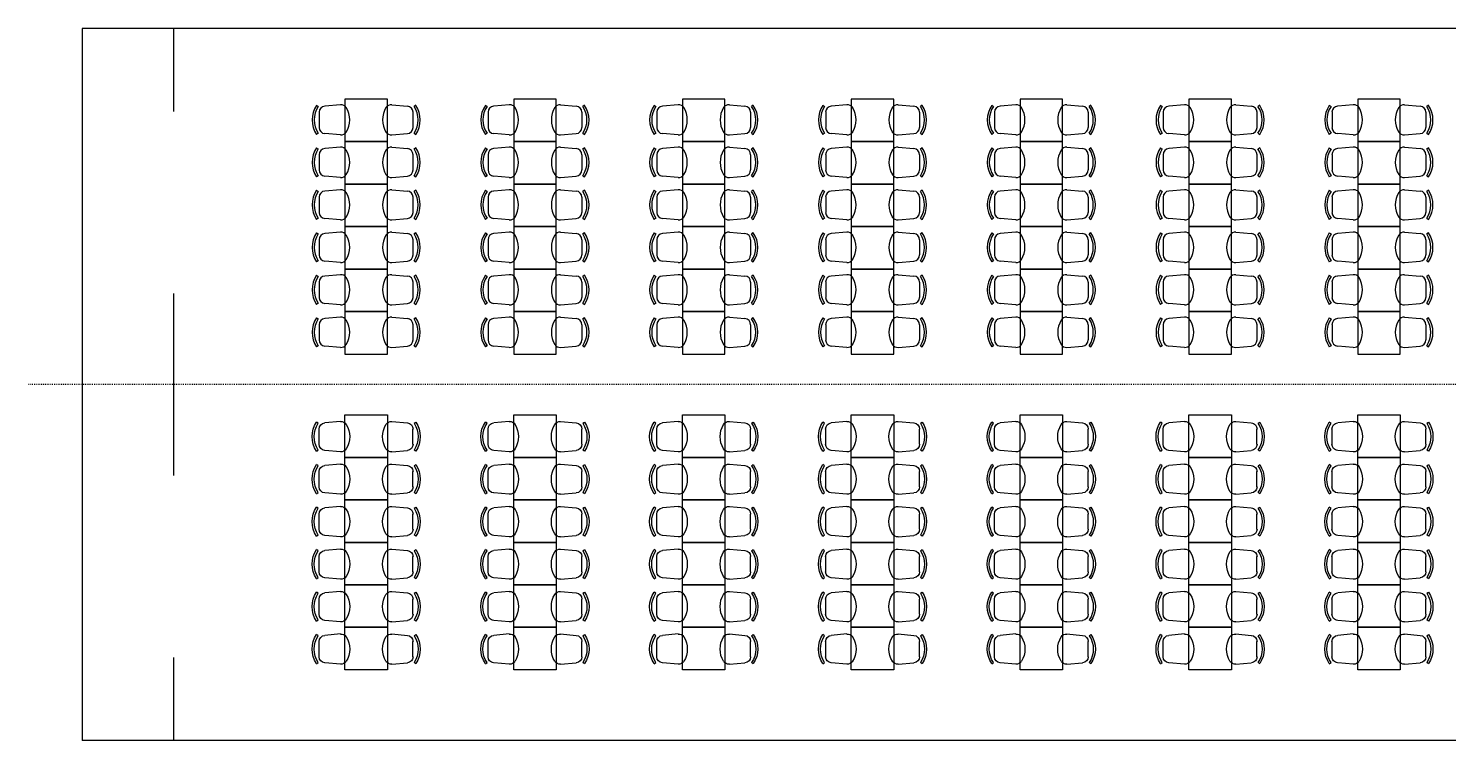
# Model space of a CAD drawing. Header units: millimetres. Extents: x 138823 to 235949, y -69097 to 9810.
# Drawn here: x 140018 to 163433, y -17928 to -6195 of the extents above; entities that cross this region are included whole.
import ezdxf

# ---------------------------------------------------------------- set-up
doc = ezdxf.new("R2010")
doc.units = ezdxf.units.MM
doc.linetypes.add('ACAD_ISO03W100', pattern=[30, 12, -18])
for name, color, linetype in [('0 CASCO', 7, 'Continuous'), ('2 LINHA DE CENTRO', 1, 'ACAD_ISO03W100'), ('5 MICTORIO', 30, 'Continuous'), ('90 SUITE', 7, 'Continuous')]:
    doc.layers.add(name, color=color, linetype=linetype)

# ---------------------------------------------------------------- blocks, each defined once
blk = doc.blocks.new('MESA DA LANCHONETE')
at = {"layer": '90 SUITE'}
for p, q in [((161467, -7120), (161495, -7140)), ((161512, -7234), (161512, -7485)), ((161862, -7111), (161605, -7133)), ((162707, -7111), (162964, -7133)), ((163057, -7234), (163057, -7485)), ((163102, -7120), (163074, -7140)), ((161495, -7580), (161467, -7599)), ((161862, -7609), (161605, -7586)), ((162707, -7609), (162964, -7586)), ((163074, -7580), (163102, -7599))]:
    blk.add_line(p, q, dxfattribs=at)
blk.add_lwpolyline([(161935, -7019), (161935, -7719), (162635, -7719), (162635, -7019)], close=True, dxfattribs=at)
for centre, radius, start, end in [((161817, -7360), 424, 145.6197, 214.3803), ((161817, -7360), 390, 145.6197, 214.3803), ((161613, -7234), 102, 94.9697, 180), ((161871, -7212), 102, 31.593, 94.9697), ((161630, -7360), 384, 328.407, 31.593), ((162939, -7360), 384, 148.407, 211.593), ((162698, -7212), 102, 85.0303, 148.407), ((162956, -7234), 102, 360, 85.0303), ((162752, -7360), 390, 325.6197, 34.3803), ((162752, -7360), 424, 325.6197, 34.3803), ((161613, -7485), 102, 180, 265.0303), ((162956, -7485), 102, 274.9697, 360), ((161871, -7507), 102, 265.0303, 328.407), ((162698, -7507), 102, 211.593, 274.9697)]:
    blk.add_arc(centre, radius, start, end, dxfattribs=at)

msp = doc.modelspace()

# ---------------------------------------------------------------- linework, layer by layer
at = {"layer": '0 CASCO'}
for p, q in [((196546, -6195), (140903, -6195)), ((140903, -6195), (140903, -17928)), ((142413, -6195), (142413, -7562)), ((142413, -10562), (142413, -13562)), ((142413, -16562), (142413, -17928)), ((196546, -17928), (140903, -17928))]:
    msp.add_line(p, q, dxfattribs=at)
at = {"layer": '2 LINHA DE CENTRO'}
msp.add_line((197693, -12062), (140018, -12062), dxfattribs=at)

# ---------------------------------------------------------------- block references
at = {"layer": '5 MICTORIO'}
for p in [(-16698, -342), (-13915, -342), (-11132, -342), (-8349, -342), (-5566, -342), (-2783, -342), (0, -342), (-16698, -1042), (-13915, -1042), (-11132, -1042), (-8349, -1042), (-5566, -1042), (-2783, -1042), (0, -1042), (-16698, -1742), (-13915, -1742), (-11132, -1742), (-8349, -1742), (-5566, -1742), (-2783, -1742), (0, -1742), (-16698, -2442), (-13915, -2442), (-11132, -2442), (-8349, -2442), (-5566, -2442), (-2783, -2442), (0, -2442), (-16698, -3142), (-13915, -3142), (-11132, -3142), (-8349, -3142), (-5566, -3142), (-2783, -3142), (0, -3142), (-16698, -3842), (-13915, -3842), (-11132, -3842), (-8349, -3842), (-5566, -3842), (-2783, -3842), (0, -3842)]:
    msp.add_blockref('MESA DA LANCHONETE', p, dxfattribs=at)
at = {"layer": '5 MICTORIO', "xscale": -1, "rotation": 180}
for p in [(-16698, -20281), (-13915, -20281), (-11132, -20281), (-8349, -20281), (-5566, -20281), (-2783, -20281), (0, -20281), (-16698, -20981), (-13915, -20981), (-11132, -20981), (-8349, -20981), (-5566, -20981), (-2783, -20981), (0, -20981), (-16698, -21681), (-13915, -21681), (-11132, -21681), (-8349, -21681), (-5566, -21681), (-2783, -21681), (0, -21681), (-16698, -22381), (-13915, -22381), (-11132, -22381), (-8349, -22381), (-5566, -22381), (-2783, -22381), (0, -22381), (-16698, -23081), (-13915, -23081), (-11132, -23081), (-8349, -23081), (-5566, -23081), (-2783, -23081), (0, -23081), (-16698, -23781), (-13915, -23781), (-11132, -23781), (-8349, -23781), (-5566, -23781), (-2783, -23781), (0, -23781)]:
    msp.add_blockref('MESA DA LANCHONETE', p, dxfattribs=at)

doc.saveas('drawing.dxf')
